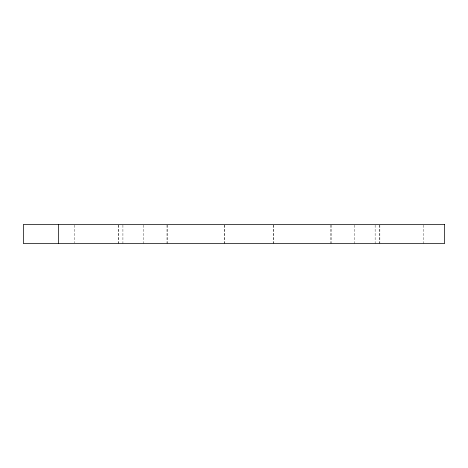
<?xml version="1.0" encoding="UTF-8"?>
<svg xmlns="http://www.w3.org/2000/svg" width="468" height="468" viewBox="0 0 468 468"><rect width="100%" height="100%" fill="white"/><g stroke="black" fill="none" stroke-linecap="round" stroke-linejoin="round"><path stroke-width="0.35" stroke-dasharray="2.34 1.75" d="M423.803 225.155L423.803 243.553M379.858 225.155L379.858 243.553M379.8 225.155L379.8 243.553M375.143 225.155L375.143 243.553M354.34 225.155L354.34 243.553M331.022 225.155L331.022 243.553M330.97 225.155L330.97 243.553M273.488 225.155L273.488 243.553M273.318 225.155L273.318 243.553M224.769 225.155L224.769 243.553M224.599 225.155L224.599 243.553M167.117 225.155L167.117 243.553M167.053 225.155L167.053 243.553M143.74 225.155L143.74 243.553M122.914 225.155L122.914 243.553M118.293 225.155L118.293 243.553M118.228 225.155L118.228 243.553M74.313 225.155L74.313 242.845"/><path stroke-width="0.7" d="M58.436 224.447L58.436 243.553M444.6 224.447L23.4 224.447L23.4 243.553L444.6 243.553L444.6 224.447"/></g></svg>
